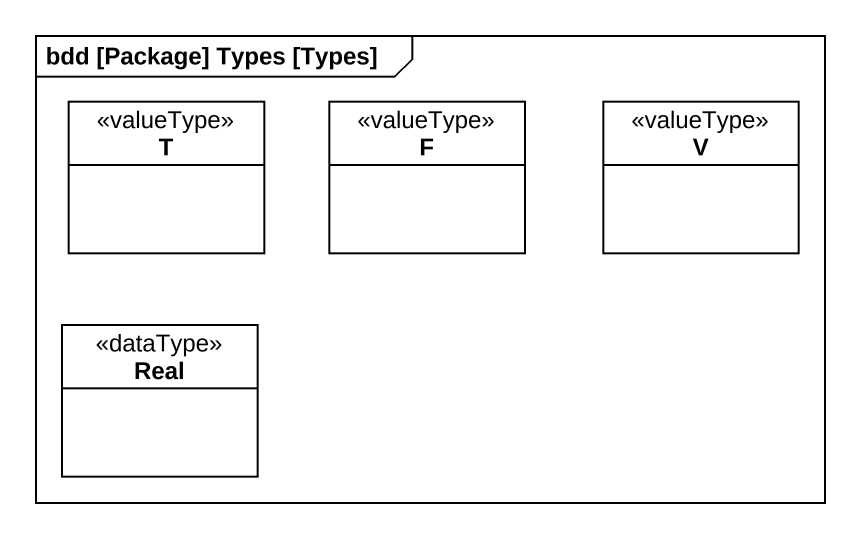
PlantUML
@startuml
mainframe bdd [Package] Types [Types]
hide circle
hide empty members
class T <<valueType>>
class F <<valueType>>
class V <<valueType>>
class Real <<dataType>>
@enduml
